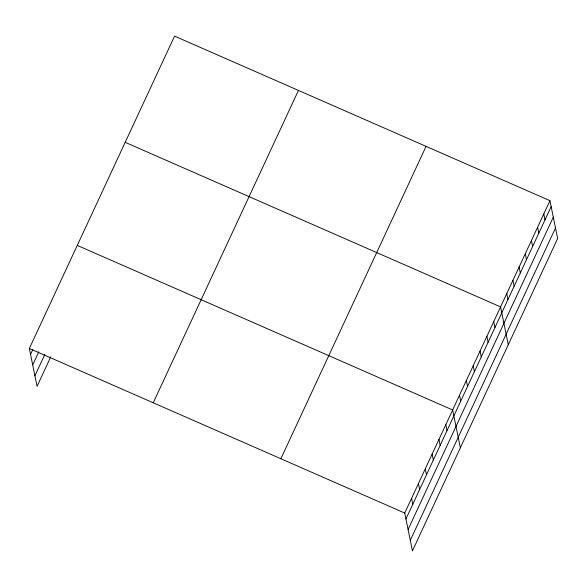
<?xml version="1.0" encoding="UTF-8"?>
<svg xmlns="http://www.w3.org/2000/svg" width="587" height="587" viewBox="0 0 587 587"><rect width="100%" height="100%" fill="white"/><g stroke="black" fill="none" stroke-linecap="round" stroke-linejoin="round"><path stroke-width="0.88" d="M50.739 356.874L37.047 386.327L29.35 348.48L174.566 36.123L549.953 200.673L557.65 238.52L412.434 550.877L404.737 513.038L549.953 200.673M30.553 354.409L32.835 349.5M32.696 364.938L38.786 351.855M34.904 375.79L44.795 354.519M153.229 402.785L298.445 90.42M280.857 458.733L426.074 146.376M405.94 518.967L551.156 206.609M408.082 529.496L553.299 217.139M410.291 540.348L555.507 227.991M125.192 142.318L500.579 306.876L508.276 344.723M77.271 245.403L452.658 409.961L460.355 447.8M29.35 348.48L404.737 513.038M543.782 213.954L544.985 219.883M537.604 227.228L538.815 233.156M531.433 240.501L532.644 246.43M525.262 253.775L526.473 259.711M519.091 267.056L520.302 272.984M512.921 280.329L514.124 286.258M506.75 293.603L507.953 299.531M493.733 321.603L494.936 327.531M486.887 336.329L488.091 342.258M480.041 351.055L481.245 356.984M473.195 365.782L474.399 371.71M466.349 380.508L467.553 386.437M459.504 395.234L460.707 401.163M445.812 424.68L447.015 430.616M438.966 439.406L440.169 445.342M432.12 454.133L433.323 460.061M425.274 468.859L426.478 474.788M418.428 483.585L419.632 489.514M411.582 498.312L412.786 504.24"/></g></svg>
